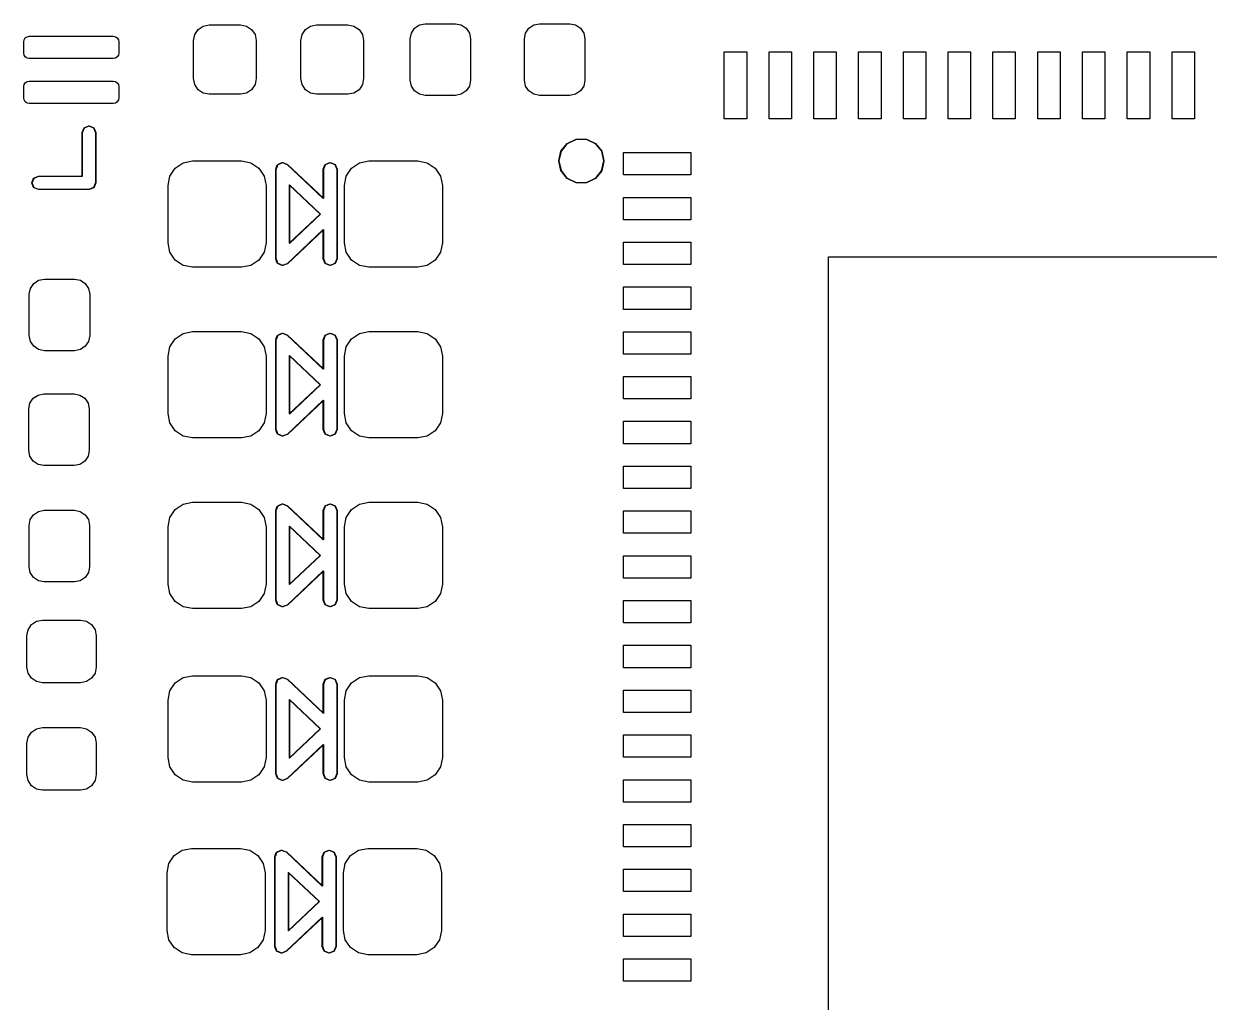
# Model space of a CAD drawing. Extents: x -4.6 to 74, y -9.9 to 22.
# Drawn here: x 17.77 to 28.34, y 5.3 to 14.03 of the extents above; entities that cross this region are included whole.
import ezdxf

# ---------------------------------------------------------------- set-up
doc = ezdxf.new("R2010")
doc.units = 0
doc.header["$MEASUREMENT"] = 0
doc.layers.get('0').update_dxf_attribs({"color": 252, "linetype": 'CONTINUOUS'})
doc.layers.add('BLACK', color=140, linetype='CONTINUOUS')
doc.layers.get('0').off()

# ---------------------------------------------------------------- blocks, each defined once
blk = doc.blocks.new('Tang_Nano_9K_3672-F_Mask')
at = {"layer": 'BLACK', "linetype": 'Continuous'}
for p, q in [((4.6208, -3.30297), (4.62291, -3.30255)), ((4.62291, -3.30255), (4.63394, -3.30255)), ((4.63394, -3.30255), (4.63605, -3.30297)), ((4.6586, -3.30297), (4.66071, -3.30255)), ((4.66071, -3.30255), (4.67173, -3.30255)), ((4.67173, -3.30255), (4.67384, -3.30297)), ((4.69517, -3.30371), (4.6969, -3.30256)), ((4.6969, -3.30256), (4.69893, -3.30216)), ((4.69893, -3.30216), (4.70956, -3.30216)), ((4.70956, -3.30216), (4.71159, -3.30256)), ((4.71159, -3.30256), (4.71332, -3.30371)), ((4.73533, -3.30371), (4.73705, -3.30256)), ((4.73705, -3.30256), (4.73909, -3.30216)), ((4.73909, -3.30216), (4.74972, -3.30216)), ((4.74972, -3.30216), (4.75175, -3.30256)), ((4.75175, -3.30256), (4.75347, -3.30371)), ((4.55825, -3.30714), (4.55889, -3.30672)), ((4.55889, -3.30672), (4.55965, -3.30657)), ((4.55965, -3.30657), (4.58917, -3.30657)), ((4.58917, -3.30657), (4.58993, -3.30672)), ((4.58993, -3.30672), (4.59057, -3.30714)), ((4.6174, -3.30806), (4.61782, -3.30595)), ((4.61782, -3.30595), (4.61902, -3.30417)), ((4.61902, -3.30417), (4.6208, -3.30297)), ((4.63605, -3.30297), (4.63783, -3.30417)), ((4.63783, -3.30417), (4.63903, -3.30595)), ((4.63903, -3.30595), (4.63945, -3.30806)), ((4.6552, -3.30806), (4.65562, -3.30595)), ((4.65562, -3.30595), (4.65681, -3.30417)), ((4.65681, -3.30417), (4.6586, -3.30297)), ((4.67384, -3.30297), (4.67563, -3.30417)), ((4.67563, -3.30417), (4.67682, -3.30595)), ((4.67682, -3.30595), (4.67724, -3.30806)), ((4.69361, -3.30747), (4.69402, -3.30544)), ((4.69402, -3.30544), (4.69517, -3.30371)), ((4.71332, -3.30371), (4.71447, -3.30544)), ((4.71447, -3.30544), (4.71487, -3.30747)), ((4.73377, -3.30747), (4.73418, -3.30544)), ((4.73418, -3.30544), (4.73533, -3.30371)), ((4.75347, -3.30371), (4.75463, -3.30544)), ((4.75463, -3.30544), (4.75503, -3.30747)), ((4.55768, -3.30854), (4.55783, -3.30778)), ((4.55768, -3.31247), (4.55768, -3.30854)), ((4.55783, -3.30778), (4.55825, -3.30714)), ((4.59057, -3.30714), (4.59099, -3.30778)), ((4.59099, -3.30778), (4.59114, -3.30854)), ((4.59114, -3.30854), (4.59114, -3.31247)), ((4.6174, -3.32145), (4.6174, -3.30806)), ((4.63945, -3.30806), (4.63945, -3.32145)), ((4.6552, -3.32145), (4.6552, -3.30806)), ((4.67724, -3.30806), (4.67724, -3.32145)), ((4.69361, -3.32204), (4.69361, -3.30747)), ((4.71487, -3.30747), (4.71487, -3.32204)), ((4.73377, -3.32204), (4.73377, -3.30747)), ((4.75503, -3.30747), (4.75503, -3.32204)), ((4.55783, -3.31323), (4.55768, -3.31247)), ((4.55825, -3.31386), (4.55783, -3.31323)), ((4.55889, -3.31429), (4.55825, -3.31386)), ((4.55965, -3.31444), (4.55889, -3.31429)), ((4.58917, -3.31444), (4.55965, -3.31444)), ((4.58993, -3.31429), (4.58917, -3.31444)), ((4.59057, -3.31386), (4.58993, -3.31429)), ((4.59099, -3.31323), (4.59057, -3.31386)), ((4.59114, -3.31247), (4.59099, -3.31323)), ((4.80409, -3.33565), (4.80409, -3.31203)), ((4.80409, -3.31203), (4.81196, -3.31203)), ((4.81196, -3.31203), (4.81196, -3.33565)), ((4.81984, -3.33565), (4.81984, -3.31203)), ((4.81984, -3.31203), (4.82771, -3.31203)), ((4.82771, -3.31203), (4.82771, -3.33565)), ((4.83559, -3.33565), (4.83559, -3.31203)), ((4.83559, -3.31203), (4.84346, -3.31203)), ((4.84346, -3.31203), (4.84346, -3.33565)), ((4.85133, -3.33565), (4.85133, -3.31203)), ((4.85133, -3.31203), (4.85921, -3.31203)), ((4.85921, -3.31203), (4.85921, -3.33565)), ((4.86708, -3.33565), (4.86708, -3.31203)), ((4.86708, -3.31203), (4.87496, -3.31203)), ((4.87496, -3.31203), (4.87496, -3.33565)), ((4.88283, -3.33565), (4.88283, -3.31203)), ((4.88283, -3.31203), (4.8907, -3.31203)), ((4.8907, -3.31203), (4.8907, -3.33565)), ((4.89858, -3.33565), (4.89858, -3.31203)), ((4.89858, -3.31203), (4.90645, -3.31203)), ((4.90645, -3.31203), (4.90645, -3.33565)), ((4.91433, -3.33565), (4.91433, -3.31203)), ((4.91433, -3.31203), (4.9222, -3.31203)), ((4.9222, -3.31203), (4.9222, -3.33565)), ((4.93007, -3.33565), (4.93007, -3.31203)), ((4.93007, -3.31203), (4.93795, -3.31203)), ((4.93795, -3.31203), (4.93795, -3.33565)), ((4.94582, -3.33565), (4.94582, -3.31203)), ((4.94582, -3.31203), (4.9537, -3.31203)), ((4.9537, -3.31203), (4.9537, -3.33565)), ((4.96157, -3.33565), (4.96157, -3.31203)), ((4.96157, -3.31203), (4.96944, -3.31203)), ((4.96944, -3.31203), (4.96944, -3.33565)), ((4.55783, -3.32353), (4.55825, -3.32289)), ((4.55825, -3.32289), (4.55889, -3.32246)), ((4.55889, -3.32246), (4.55965, -3.32231)), ((4.55965, -3.32231), (4.58917, -3.32231)), ((4.58917, -3.32231), (4.58993, -3.32246)), ((4.58993, -3.32246), (4.59057, -3.32289)), ((4.59057, -3.32289), (4.59099, -3.32353)), ((4.61782, -3.32356), (4.6174, -3.32145)), ((4.63945, -3.32145), (4.63903, -3.32356)), ((4.65562, -3.32356), (4.6552, -3.32145)), ((4.67724, -3.32145), (4.67682, -3.32356)), ((4.69402, -3.32407), (4.69361, -3.32204)), ((4.71487, -3.32204), (4.71447, -3.32407)), ((4.73418, -3.32407), (4.73377, -3.32204)), ((4.75503, -3.32204), (4.75463, -3.32407)), ((4.55768, -3.32428), (4.55783, -3.32353)), ((4.55768, -3.32822), (4.55768, -3.32428)), ((4.59099, -3.32353), (4.59114, -3.32428)), ((4.59114, -3.32428), (4.59114, -3.32822)), ((4.61902, -3.32535), (4.61782, -3.32356)), ((4.6208, -3.32654), (4.61902, -3.32535)), ((4.62291, -3.32696), (4.6208, -3.32654)), ((4.63394, -3.32696), (4.62291, -3.32696)), ((4.63605, -3.32654), (4.63394, -3.32696)), ((4.63783, -3.32535), (4.63605, -3.32654)), ((4.63903, -3.32356), (4.63783, -3.32535)), ((4.65681, -3.32535), (4.65562, -3.32356)), ((4.6586, -3.32654), (4.65681, -3.32535)), ((4.66071, -3.32696), (4.6586, -3.32654)), ((4.67173, -3.32696), (4.66071, -3.32696)), ((4.67384, -3.32654), (4.67173, -3.32696)), ((4.67563, -3.32535), (4.67384, -3.32654)), ((4.67682, -3.32356), (4.67563, -3.32535)), ((4.69517, -3.3258), (4.69402, -3.32407)), ((4.6969, -3.32695), (4.69517, -3.3258)), ((4.69893, -3.32735), (4.6969, -3.32695)), ((4.70956, -3.32735), (4.69893, -3.32735)), ((4.71159, -3.32695), (4.70956, -3.32735)), ((4.71332, -3.3258), (4.71159, -3.32695)), ((4.71447, -3.32407), (4.71332, -3.3258)), ((4.73533, -3.3258), (4.73418, -3.32407)), ((4.73705, -3.32695), (4.73533, -3.3258)), ((4.73909, -3.32735), (4.73705, -3.32695)), ((4.74972, -3.32735), (4.73909, -3.32735)), ((4.75175, -3.32695), (4.74972, -3.32735)), ((4.75347, -3.3258), (4.75175, -3.32695)), ((4.75463, -3.32407), (4.75347, -3.3258)), ((4.55783, -3.32897), (4.55768, -3.32822)), ((4.55825, -3.32961), (4.55783, -3.32897)), ((4.55889, -3.33004), (4.55825, -3.32961)), ((4.55965, -3.33019), (4.55889, -3.33004)), ((4.58917, -3.33019), (4.55965, -3.33019)), ((4.58993, -3.33004), (4.58917, -3.33019)), ((4.59057, -3.32961), (4.58993, -3.33004)), ((4.59099, -3.32897), (4.59057, -3.32961)), ((4.59114, -3.32822), (4.59099, -3.32897)), ((4.81196, -3.33565), (4.80409, -3.33565)), ((4.82771, -3.33565), (4.81984, -3.33565)), ((4.84346, -3.33565), (4.83559, -3.33565)), ((4.85921, -3.33565), (4.85133, -3.33565)), ((4.87496, -3.33565), (4.86708, -3.33565)), ((4.8907, -3.33565), (4.88283, -3.33565)), ((4.90645, -3.33565), (4.89858, -3.33565)), ((4.9222, -3.33565), (4.91433, -3.33565)), ((4.93795, -3.33565), (4.93007, -3.33565)), ((4.9537, -3.33565), (4.94582, -3.33565)), ((4.96944, -3.33565), (4.96157, -3.33565)), ((4.76866, -3.35534), (4.76866, -3.34746)), ((4.76866, -3.34746), (4.79228, -3.34746)), ((4.79228, -3.34746), (4.79228, -3.35534)), ((4.61099, -3.35292), (4.61378, -3.35105)), ((4.61378, -3.35105), (4.61708, -3.35039)), ((4.61708, -3.35039), (4.6343, -3.35039)), ((4.6343, -3.35039), (4.6376, -3.35105)), ((4.6376, -3.35105), (4.64039, -3.35292)), ((4.67299, -3.35292), (4.67579, -3.35105)), ((4.67579, -3.35105), (4.67908, -3.35039)), ((4.67908, -3.35039), (4.69631, -3.35039)), ((4.69631, -3.35039), (4.6996, -3.35105)), ((4.6996, -3.35105), (4.7024, -3.35292)), ((4.60846, -3.35901), (4.60912, -3.35571)), ((4.60912, -3.35571), (4.61099, -3.35292)), ((4.64039, -3.35292), (4.64226, -3.35571)), ((4.64226, -3.35571), (4.64291, -3.35901)), ((4.67047, -3.35901), (4.67113, -3.35571)), ((4.67113, -3.35571), (4.67299, -3.35292)), ((4.7024, -3.35292), (4.70427, -3.35571)), ((4.70427, -3.35571), (4.70492, -3.35901)), ((4.79228, -3.35534), (4.76866, -3.35534)), ((4.60846, -3.37918), (4.60846, -3.35901)), ((4.64291, -3.35901), (4.64291, -3.37918)), ((4.67047, -3.37918), (4.67047, -3.35901)), ((4.70492, -3.35901), (4.70492, -3.37918)), ((4.76866, -3.37109), (4.76866, -3.36321)), ((4.76866, -3.36321), (4.79228, -3.36321)), ((4.79228, -3.36321), (4.79228, -3.37109)), ((4.79228, -3.37109), (4.76866, -3.37109)), ((4.60912, -3.38248), (4.60846, -3.37918)), ((4.64291, -3.37918), (4.64226, -3.38248)), ((4.67113, -3.38248), (4.67047, -3.37918)), ((4.70492, -3.37918), (4.70427, -3.38248)), ((4.76866, -3.38683), (4.76866, -3.37896)), ((4.76866, -3.37896), (4.79228, -3.37896)), ((4.79228, -3.37896), (4.79228, -3.38683)), ((4.61099, -3.38527), (4.60912, -3.38248)), ((4.61378, -3.38714), (4.61099, -3.38527)), ((4.64039, -3.38527), (4.6376, -3.38714)), ((4.64226, -3.38248), (4.64039, -3.38527)), ((4.67299, -3.38527), (4.67113, -3.38248)), ((4.67579, -3.38714), (4.67299, -3.38527)), ((4.7024, -3.38527), (4.6996, -3.38714)), ((4.70427, -3.38248), (4.7024, -3.38527)), ((4.8407, -3.64943), (4.8407, -3.38408)), ((4.8407, -3.38408), (5.10606, -3.38408)), ((4.61708, -3.3878), (4.61378, -3.38714)), ((4.6343, -3.3878), (4.61708, -3.3878)), ((4.6376, -3.38714), (4.6343, -3.3878)), ((4.67908, -3.3878), (4.67579, -3.38714)), ((4.69631, -3.3878), (4.67908, -3.3878)), ((4.6996, -3.38714), (4.69631, -3.3878)), ((4.79228, -3.38683), (4.76866, -3.38683)), ((4.56005, -3.39521), (4.5612, -3.39349)), ((4.5612, -3.39349), (4.56293, -3.39233)), ((4.56293, -3.39233), (4.56496, -3.39193)), ((4.56496, -3.39193), (4.57559, -3.39193)), ((4.57559, -3.39193), (4.57762, -3.39233)), ((4.57762, -3.39233), (4.57935, -3.39349)), ((4.57935, -3.39349), (4.5805, -3.39521)), ((4.55965, -3.39724), (4.56005, -3.39521)), ((4.55965, -3.41181), (4.55965, -3.39724)), ((4.5805, -3.39521), (4.58091, -3.39724)), ((4.58091, -3.39724), (4.58091, -3.41181)), ((4.76866, -3.40258), (4.76866, -3.39471)), ((4.76866, -3.39471), (4.79228, -3.39471)), ((4.79228, -3.39471), (4.79228, -3.40258)), ((4.79228, -3.40258), (4.76866, -3.40258)), ((4.61378, -3.41105), (4.61708, -3.41039)), ((4.61708, -3.41039), (4.6343, -3.41039)), ((4.6343, -3.41039), (4.6376, -3.41105)), ((4.67579, -3.41105), (4.67908, -3.41039)), ((4.67908, -3.41039), (4.69631, -3.41039)), ((4.69631, -3.41039), (4.6996, -3.41105)), ((4.76866, -3.41833), (4.76866, -3.41046)), ((4.76866, -3.41046), (4.79228, -3.41046)), ((4.79228, -3.41046), (4.79228, -3.41833)), ((4.56005, -3.41384), (4.55965, -3.41181)), ((4.5612, -3.41557), (4.56005, -3.41384)), ((4.5805, -3.41384), (4.57935, -3.41557)), ((4.58091, -3.41181), (4.5805, -3.41384)), ((4.60912, -3.41571), (4.61099, -3.41292)), ((4.61099, -3.41292), (4.61378, -3.41105)), ((4.6376, -3.41105), (4.64039, -3.41292)), ((4.64039, -3.41292), (4.64226, -3.41571)), ((4.67113, -3.41571), (4.67299, -3.41292)), ((4.67299, -3.41292), (4.67579, -3.41105)), ((4.6996, -3.41105), (4.7024, -3.41292)), ((4.7024, -3.41292), (4.70427, -3.41571)), ((4.56293, -3.41672), (4.5612, -3.41557)), ((4.56496, -3.41713), (4.56293, -3.41672)), ((4.57559, -3.41713), (4.56496, -3.41713)), ((4.57762, -3.41672), (4.57559, -3.41713)), ((4.57935, -3.41557), (4.57762, -3.41672)), ((4.60846, -3.41901), (4.60912, -3.41571)), ((4.60846, -3.43918), (4.60846, -3.41901)), ((4.64226, -3.41571), (4.64291, -3.41901)), ((4.64291, -3.41901), (4.64291, -3.43918)), ((4.67047, -3.41901), (4.67113, -3.41571)), ((4.67047, -3.43918), (4.67047, -3.41901)), ((4.70427, -3.41571), (4.70492, -3.41901)), ((4.70492, -3.41901), (4.70492, -3.43918)), ((4.79228, -3.41833), (4.76866, -3.41833)), ((4.76866, -3.43408), (4.76866, -3.4262)), ((4.76866, -3.4262), (4.79228, -3.4262)), ((4.79228, -3.4262), (4.79228, -3.43408)), ((4.55945, -3.43761), (4.55985, -3.43557)), ((4.55985, -3.43557), (4.56101, -3.43385)), ((4.56101, -3.43385), (4.56273, -3.4327)), ((4.56273, -3.4327), (4.56476, -3.43229)), ((4.56476, -3.43229), (4.57539, -3.43229)), ((4.57539, -3.43229), (4.57743, -3.4327)), ((4.57743, -3.4327), (4.57915, -3.43385)), ((4.57915, -3.43385), (4.5803, -3.43557)), ((4.5803, -3.43557), (4.58071, -3.43761)), ((4.79228, -3.43408), (4.76866, -3.43408)), ((4.55945, -3.45217), (4.55945, -3.43761)), ((4.58071, -3.43761), (4.58071, -3.45217)), ((4.60912, -3.44248), (4.60846, -3.43918)), ((4.64291, -3.43918), (4.64226, -3.44248)), ((4.67113, -3.44248), (4.67047, -3.43918)), ((4.70492, -3.43918), (4.70427, -3.44248)), ((4.61099, -3.44527), (4.60912, -3.44248)), ((4.64226, -3.44248), (4.64039, -3.44527)), ((4.67299, -3.44527), (4.67113, -3.44248)), ((4.70427, -3.44248), (4.7024, -3.44527)), ((4.76866, -3.44983), (4.76866, -3.44195)), ((4.76866, -3.44195), (4.79228, -3.44195)), ((4.79228, -3.44195), (4.79228, -3.44983)), ((4.61378, -3.44714), (4.61099, -3.44527)), ((4.61708, -3.4478), (4.61378, -3.44714)), ((4.6343, -3.4478), (4.61708, -3.4478)), ((4.6376, -3.44714), (4.6343, -3.4478)), ((4.64039, -3.44527), (4.6376, -3.44714)), ((4.67579, -3.44714), (4.67299, -3.44527)), ((4.67908, -3.4478), (4.67579, -3.44714)), ((4.69631, -3.4478), (4.67908, -3.4478)), ((4.6996, -3.44714), (4.69631, -3.4478)), ((4.7024, -3.44527), (4.6996, -3.44714)), ((4.55985, -3.45421), (4.55945, -3.45217)), ((4.58071, -3.45217), (4.5803, -3.45421)), ((4.79228, -3.44983), (4.76866, -3.44983)), ((4.56101, -3.45593), (4.55985, -3.45421)), ((4.56273, -3.45709), (4.56101, -3.45593)), ((4.57915, -3.45593), (4.57743, -3.45709)), ((4.5803, -3.45421), (4.57915, -3.45593)), ((4.56476, -3.45749), (4.56273, -3.45709)), ((4.57539, -3.45749), (4.56476, -3.45749)), ((4.57743, -3.45709), (4.57539, -3.45749)), ((4.76866, -3.46557), (4.76866, -3.4577)), ((4.76866, -3.4577), (4.79228, -3.4577)), ((4.79228, -3.4577), (4.79228, -3.46557)), ((4.79228, -3.46557), (4.76866, -3.46557)), ((4.56285, -3.47364), (4.56488, -3.47324)), ((4.56488, -3.47324), (4.57551, -3.47324)), ((4.57551, -3.47324), (4.57755, -3.47364)), ((4.60912, -3.47571), (4.61099, -3.47292)), ((4.61099, -3.47292), (4.61378, -3.47105)), ((4.61378, -3.47105), (4.61708, -3.47039)), ((4.61708, -3.47039), (4.6343, -3.47039)), ((4.6343, -3.47039), (4.6376, -3.47105)), ((4.6376, -3.47105), (4.64039, -3.47292)), ((4.64039, -3.47292), (4.64226, -3.47571)), ((4.67113, -3.47571), (4.67299, -3.47292)), ((4.67299, -3.47292), (4.67579, -3.47105)), ((4.67579, -3.47105), (4.67908, -3.47039)), ((4.67908, -3.47039), (4.69631, -3.47039)), ((4.69631, -3.47039), (4.6996, -3.47105)), ((4.6996, -3.47105), (4.7024, -3.47292)), ((4.7024, -3.47292), (4.70427, -3.47571)), ((4.76866, -3.48132), (4.76866, -3.47345)), ((4.76866, -3.47345), (4.79228, -3.47345)), ((4.79228, -3.47345), (4.79228, -3.48132)), ((4.55957, -3.47855), (4.55997, -3.47652)), ((4.55997, -3.47652), (4.56112, -3.47479)), ((4.56112, -3.47479), (4.56285, -3.47364)), ((4.57755, -3.47364), (4.57927, -3.47479)), ((4.57927, -3.47479), (4.58042, -3.47652)), ((4.58042, -3.47652), (4.58083, -3.47855)), ((4.60846, -3.47901), (4.60912, -3.47571)), ((4.64226, -3.47571), (4.64291, -3.47901)), ((4.67047, -3.47901), (4.67113, -3.47571)), ((4.70427, -3.47571), (4.70492, -3.47901)), ((4.55957, -3.49312), (4.55957, -3.47855)), ((4.58083, -3.47855), (4.58083, -3.49312)), ((4.60846, -3.49918), (4.60846, -3.47901)), ((4.64291, -3.47901), (4.64291, -3.49918)), ((4.67047, -3.49918), (4.67047, -3.47901)), ((4.70492, -3.47901), (4.70492, -3.49918)), ((4.79228, -3.48132), (4.76866, -3.48132)), ((4.76866, -3.49707), (4.76866, -3.4892)), ((4.76866, -3.4892), (4.79228, -3.4892)), ((4.79228, -3.4892), (4.79228, -3.49707)), ((4.55997, -3.49515), (4.55957, -3.49312)), ((4.58083, -3.49312), (4.58042, -3.49515)), ((4.56112, -3.49688), (4.55997, -3.49515)), ((4.56285, -3.49803), (4.56112, -3.49688)), ((4.56488, -3.49843), (4.56285, -3.49803)), ((4.57551, -3.49843), (4.56488, -3.49843)), ((4.57755, -3.49803), (4.57551, -3.49843)), ((4.57927, -3.49688), (4.57755, -3.49803)), ((4.58042, -3.49515), (4.57927, -3.49688)), ((4.79228, -3.49707), (4.76866, -3.49707)), ((4.60912, -3.50248), (4.60846, -3.49918)), ((4.61099, -3.50527), (4.60912, -3.50248)), ((4.64226, -3.50248), (4.64039, -3.50527)), ((4.64291, -3.49918), (4.64226, -3.50248)), ((4.67113, -3.50248), (4.67047, -3.49918)), ((4.67299, -3.50527), (4.67113, -3.50248)), ((4.70427, -3.50248), (4.7024, -3.50527)), ((4.70492, -3.49918), (4.70427, -3.50248)), ((4.61378, -3.50714), (4.61099, -3.50527)), ((4.64039, -3.50527), (4.6376, -3.50714)), ((4.67579, -3.50714), (4.67299, -3.50527)), ((4.7024, -3.50527), (4.6996, -3.50714)), ((4.76866, -3.51282), (4.76866, -3.50494)), ((4.76866, -3.50494), (4.79228, -3.50494)), ((4.79228, -3.50494), (4.79228, -3.51282)), ((4.61708, -3.50779), (4.61378, -3.50714)), ((4.6343, -3.50779), (4.61708, -3.50779)), ((4.6376, -3.50714), (4.6343, -3.50779)), ((4.67908, -3.50779), (4.67579, -3.50714)), ((4.69631, -3.50779), (4.67908, -3.50779)), ((4.6996, -3.50714), (4.69631, -3.50779)), ((4.55878, -3.51733), (4.5592, -3.51522)), ((4.5592, -3.51522), (4.56039, -3.51343)), ((4.56039, -3.51343), (4.56218, -3.51224)), ((4.56218, -3.51224), (4.56429, -3.51182)), ((4.56429, -3.51182), (4.57768, -3.51182)), ((4.57768, -3.51182), (4.57979, -3.51224)), ((4.57979, -3.51224), (4.58157, -3.51343)), ((4.58157, -3.51343), (4.58277, -3.51522)), ((4.58277, -3.51522), (4.58319, -3.51733)), ((4.79228, -3.51282), (4.76866, -3.51282)), ((4.55878, -3.52836), (4.55878, -3.51733)), ((4.58319, -3.51733), (4.58319, -3.52836)), ((4.76866, -3.52857), (4.76866, -3.52069)), ((4.76866, -3.52069), (4.79228, -3.52069)), ((4.79228, -3.52069), (4.79228, -3.52857)), ((4.5592, -3.53047), (4.55878, -3.52836)), ((4.56039, -3.53225), (4.5592, -3.53047)), ((4.58277, -3.53047), (4.58157, -3.53225)), ((4.58319, -3.52836), (4.58277, -3.53047)), ((4.61378, -3.53205), (4.61708, -3.53139)), ((4.61708, -3.53139), (4.6343, -3.53139)), ((4.6343, -3.53139), (4.6376, -3.53205)), ((4.67579, -3.53205), (4.67908, -3.53139)), ((4.67908, -3.53139), (4.69631, -3.53139)), ((4.69631, -3.53139), (4.6996, -3.53205)), ((4.79228, -3.52857), (4.76866, -3.52857)), ((4.56218, -3.53345), (4.56039, -3.53225)), ((4.56429, -3.53387), (4.56218, -3.53345)), ((4.57768, -3.53387), (4.56429, -3.53387)), ((4.57979, -3.53345), (4.57768, -3.53387)), ((4.58157, -3.53225), (4.57979, -3.53345)), ((4.60912, -3.53671), (4.61099, -3.53392)), ((4.61099, -3.53392), (4.61378, -3.53205)), ((4.6376, -3.53205), (4.64039, -3.53392)), ((4.64039, -3.53392), (4.64226, -3.53671)), ((4.67113, -3.53671), (4.67299, -3.53392)), ((4.67299, -3.53392), (4.67579, -3.53205)), ((4.6996, -3.53205), (4.7024, -3.53392)), ((4.7024, -3.53392), (4.70427, -3.53671)), ((4.60846, -3.54001), (4.60912, -3.53671)), ((4.60846, -3.56018), (4.60846, -3.54001)), ((4.64226, -3.53671), (4.64291, -3.54001)), ((4.64291, -3.54001), (4.64291, -3.56018)), ((4.67047, -3.54001), (4.67113, -3.53671)), ((4.67047, -3.56018), (4.67047, -3.54001)), ((4.70427, -3.53671), (4.70492, -3.54001)), ((4.70492, -3.54001), (4.70492, -3.56018)), ((4.76866, -3.54431), (4.76866, -3.53644)), ((4.76866, -3.53644), (4.79228, -3.53644)), ((4.79228, -3.53644), (4.79228, -3.54431)), ((4.79228, -3.54431), (4.76866, -3.54431)), ((4.5592, -3.55302), (4.56039, -3.55123)), ((4.56039, -3.55123), (4.56218, -3.55004)), ((4.56218, -3.55004), (4.56429, -3.54962)), ((4.56429, -3.54962), (4.57768, -3.54962)), ((4.57768, -3.54962), (4.57979, -3.55004)), ((4.57979, -3.55004), (4.58157, -3.55123)), ((4.58157, -3.55123), (4.58277, -3.55302)), ((4.76866, -3.56006), (4.76866, -3.55219)), ((4.76866, -3.55219), (4.79228, -3.55219)), ((4.79228, -3.55219), (4.79228, -3.56006)), ((4.55878, -3.55513), (4.5592, -3.55302)), ((4.55878, -3.56615), (4.55878, -3.55513)), ((4.58277, -3.55302), (4.58319, -3.55513)), ((4.58319, -3.55513), (4.58319, -3.56615)), ((4.60912, -3.56348), (4.60846, -3.56018)), ((4.64291, -3.56018), (4.64226, -3.56348)), ((4.67113, -3.56348), (4.67047, -3.56018)), ((4.70492, -3.56018), (4.70427, -3.56348)), ((4.79228, -3.56006), (4.76866, -3.56006)), ((4.61099, -3.56627), (4.60912, -3.56348)), ((4.64226, -3.56348), (4.64039, -3.56627)), ((4.67299, -3.56627), (4.67113, -3.56348)), ((4.70427, -3.56348), (4.7024, -3.56627)), ((4.5592, -3.56826), (4.55878, -3.56615)), ((4.56039, -3.57005), (4.5592, -3.56826)), ((4.58277, -3.56826), (4.58157, -3.57005)), ((4.58319, -3.56615), (4.58277, -3.56826)), ((4.61378, -3.56814), (4.61099, -3.56627)), ((4.61708, -3.5688), (4.61378, -3.56814)), ((4.6343, -3.5688), (4.61708, -3.5688)), ((4.6376, -3.56814), (4.6343, -3.5688)), ((4.64039, -3.56627), (4.6376, -3.56814)), ((4.67579, -3.56814), (4.67299, -3.56627)), ((4.67908, -3.5688), (4.67579, -3.56814)), ((4.69631, -3.5688), (4.67908, -3.5688)), ((4.6996, -3.56814), (4.69631, -3.5688)), ((4.7024, -3.56627), (4.6996, -3.56814)), ((4.76866, -3.57581), (4.76866, -3.56794)), ((4.76866, -3.56794), (4.79228, -3.56794)), ((4.79228, -3.56794), (4.79228, -3.57581)), ((4.56218, -3.57124), (4.56039, -3.57005)), ((4.56429, -3.57166), (4.56218, -3.57124)), ((4.57768, -3.57166), (4.56429, -3.57166)), ((4.57979, -3.57124), (4.57768, -3.57166)), ((4.58157, -3.57005), (4.57979, -3.57124)), ((4.79228, -3.57581), (4.76866, -3.57581)), ((4.76866, -3.59156), (4.76866, -3.58369)), ((4.76866, -3.58369), (4.79228, -3.58369)), ((4.79228, -3.58369), (4.79228, -3.59156)), ((4.61063, -3.59464), (4.61343, -3.59277)), ((4.61343, -3.59277), (4.61672, -3.59212)), ((4.61672, -3.59212), (4.63395, -3.59212)), ((4.63395, -3.59212), (4.63724, -3.59277)), ((4.63724, -3.59277), (4.64004, -3.59464)), ((4.67264, -3.59464), (4.67543, -3.59277)), ((4.67543, -3.59277), (4.67873, -3.59212)), ((4.67873, -3.59212), (4.69595, -3.59212)), ((4.69595, -3.59212), (4.69925, -3.59277)), ((4.69925, -3.59277), (4.70204, -3.59464)), ((4.79228, -3.59156), (4.76866, -3.59156)), ((4.60811, -3.60073), (4.60877, -3.59743)), ((4.60877, -3.59743), (4.61063, -3.59464)), ((4.64004, -3.59464), (4.6419, -3.59743)), ((4.6419, -3.59743), (4.64256, -3.60073)), ((4.67012, -3.60073), (4.67077, -3.59743)), ((4.67077, -3.59743), (4.67264, -3.59464)), ((4.70204, -3.59464), (4.70391, -3.59743)), ((4.70391, -3.59743), (4.70457, -3.60073)), ((4.60811, -3.62091), (4.60811, -3.60073)), ((4.64256, -3.60073), (4.64256, -3.62091)), ((4.67012, -3.62091), (4.67012, -3.60073)), ((4.70457, -3.60073), (4.70457, -3.62091)), ((4.76866, -3.60731), (4.76866, -3.59943)), ((4.76866, -3.59943), (4.79228, -3.59943)), ((4.79228, -3.59943), (4.79228, -3.60731)), ((4.79228, -3.60731), (4.76866, -3.60731)), ((4.76866, -3.62306), (4.76866, -3.61518)), ((4.76866, -3.61518), (4.79228, -3.61518)), ((4.79228, -3.61518), (4.79228, -3.62306)), ((4.60877, -3.6242), (4.60811, -3.62091)), ((4.64256, -3.62091), (4.6419, -3.6242)), ((4.67077, -3.6242), (4.67012, -3.62091)), ((4.70457, -3.62091), (4.70391, -3.6242)), ((4.79228, -3.62306), (4.76866, -3.62306)), ((4.61063, -3.627), (4.60877, -3.6242)), ((4.61343, -3.62886), (4.61063, -3.627)), ((4.64004, -3.627), (4.63724, -3.62886)), ((4.6419, -3.6242), (4.64004, -3.627)), ((4.67264, -3.627), (4.67077, -3.6242)), ((4.67543, -3.62886), (4.67264, -3.627)), ((4.70204, -3.627), (4.69925, -3.62886)), ((4.70391, -3.6242), (4.70204, -3.627)), ((4.61672, -3.62952), (4.61343, -3.62886)), ((4.63395, -3.62952), (4.61672, -3.62952)), ((4.63724, -3.62886), (4.63395, -3.62952)), ((4.67873, -3.62952), (4.67543, -3.62886)), ((4.69595, -3.62952), (4.67873, -3.62952)), ((4.69925, -3.62886), (4.69595, -3.62952)), ((4.76866, -3.6388), (4.76866, -3.63093)), ((4.76866, -3.63093), (4.79228, -3.63093)), ((4.79228, -3.63093), (4.79228, -3.6388)), ((4.79228, -3.6388), (4.76866, -3.6388))]:
    blk.add_line(p, q, dxfattribs=at)
blk = doc.blocks.new('Tang_Nano_9K_3672-F_Silkscreen')
at = {"layer": 'BLACK', "linetype": 'Continuous'}
for p, q in [((4.57835, -3.34043), (4.57904, -3.33875)), ((4.57904, -3.33875), (4.58071, -3.33806)), ((4.58071, -3.33806), (4.58238, -3.33875)), ((4.58238, -3.33875), (4.58307, -3.34043)), ((4.57835, -3.35578), (4.57835, -3.34043)), ((4.58307, -3.34043), (4.58307, -3.35814)), ((4.74899, -3.34426), (4.75215, -3.34274)), ((4.75215, -3.34274), (4.75565, -3.34274)), ((4.75565, -3.34274), (4.75881, -3.34426)), ((4.74602, -3.3504), (4.7468, -3.34699)), ((4.7468, -3.34699), (4.74899, -3.34426)), ((4.75881, -3.34426), (4.76099, -3.347)), ((4.76099, -3.347), (4.76177, -3.35042)), ((4.64646, -3.35335), (4.64679, -3.35254)), ((4.64679, -3.35254), (4.6471, -3.35173)), ((4.6471, -3.35173), (4.64713, -3.35171)), ((4.64713, -3.35171), (4.64715, -3.35168)), ((4.64715, -3.35168), (4.64795, -3.35134)), ((4.64795, -3.35134), (4.64875, -3.35099)), ((4.64875, -3.35099), (4.64878, -3.351)), ((4.64878, -3.351), (4.64882, -3.35098)), ((4.64882, -3.35098), (4.64962, -3.35132)), ((4.64962, -3.35132), (4.65044, -3.35163)), ((4.65044, -3.35163), (4.66319, -3.36363)), ((4.66319, -3.35335), (4.66388, -3.35168)), ((4.66388, -3.35168), (4.66555, -3.35098)), ((4.66555, -3.35098), (4.66722, -3.35168)), ((4.66722, -3.35168), (4.66791, -3.35335)), ((4.74679, -3.35382), (4.74602, -3.3504)), ((4.76177, -3.35044), (4.76098, -3.35386)), ((4.76177, -3.35042), (4.76177, -3.35044)), ((4.56063, -3.35814), (4.56132, -3.35647)), ((4.56132, -3.35647), (4.56299, -3.35578)), ((4.56299, -3.35578), (4.57835, -3.35578)), ((4.64646, -3.38484), (4.64646, -3.35335)), ((4.66319, -3.36363), (4.66319, -3.35335)), ((4.66791, -3.35335), (4.66791, -3.38484)), ((4.74897, -3.35656), (4.74679, -3.35382)), ((4.75212, -3.35809), (4.74897, -3.35656)), ((4.75878, -3.35659), (4.75562, -3.3581)), ((4.76098, -3.35386), (4.75878, -3.35659)), ((4.56132, -3.35981), (4.56063, -3.35814)), ((4.56299, -3.3605), (4.56132, -3.35981)), ((4.58071, -3.3605), (4.56299, -3.3605)), ((4.58238, -3.35981), (4.58071, -3.3605)), ((4.58307, -3.35814), (4.58238, -3.35981)), ((4.6621, -3.36909), (4.65118, -3.35881)), ((4.65118, -3.35881), (4.65118, -3.37938)), ((4.75562, -3.3581), (4.75212, -3.35809)), ((4.65118, -3.37938), (4.6621, -3.36909)), ((4.66319, -3.37456), (4.65044, -3.38656)), ((4.66319, -3.38484), (4.66319, -3.37456)), ((4.64679, -3.38565), (4.64646, -3.38484)), ((4.6471, -3.38646), (4.64679, -3.38565)), ((4.66388, -3.38651), (4.66319, -3.38484)), ((4.66791, -3.38484), (4.66722, -3.38651)), ((4.64713, -3.38648), (4.6471, -3.38646)), ((4.64715, -3.38651), (4.64713, -3.38648)), ((4.64795, -3.38685), (4.64715, -3.38651)), ((4.64875, -3.3872), (4.64795, -3.38685)), ((4.64878, -3.38719), (4.64875, -3.3872)), ((4.64882, -3.3872), (4.64878, -3.38719)), ((4.64962, -3.38687), (4.64882, -3.3872)), ((4.65044, -3.38656), (4.64962, -3.38687)), ((4.66555, -3.3872), (4.66388, -3.38651)), ((4.66722, -3.38651), (4.66555, -3.3872)), ((4.64646, -3.41335), (4.64679, -3.41254)), ((4.64646, -3.44484), (4.64646, -3.41335)), ((4.64679, -3.41254), (4.6471, -3.41173)), ((4.6471, -3.41173), (4.64713, -3.41171)), ((4.64713, -3.41171), (4.64715, -3.41168)), ((4.64715, -3.41168), (4.64795, -3.41134)), ((4.64795, -3.41134), (4.64875, -3.41099)), ((4.64875, -3.41099), (4.64878, -3.411)), ((4.64878, -3.411), (4.64882, -3.41098)), ((4.64882, -3.41098), (4.64962, -3.41132)), ((4.64962, -3.41132), (4.65044, -3.41163)), ((4.65044, -3.41163), (4.66319, -3.42363)), ((4.66319, -3.41335), (4.66388, -3.41168)), ((4.66319, -3.42363), (4.66319, -3.41335)), ((4.66388, -3.41168), (4.66555, -3.41098)), ((4.66555, -3.41098), (4.66722, -3.41168)), ((4.66722, -3.41168), (4.66791, -3.41335)), ((4.66791, -3.41335), (4.66791, -3.44484)), ((4.6621, -3.42909), (4.65118, -3.41881)), ((4.65118, -3.41881), (4.65118, -3.43938)), ((4.65118, -3.43938), (4.6621, -3.42909)), ((4.66319, -3.43456), (4.65044, -3.44656)), ((4.66319, -3.44484), (4.66319, -3.43456)), ((4.64679, -3.44565), (4.64646, -3.44484)), ((4.6471, -3.44646), (4.64679, -3.44565)), ((4.64713, -3.44648), (4.6471, -3.44646)), ((4.64715, -3.44651), (4.64713, -3.44648)), ((4.64795, -3.44685), (4.64715, -3.44651)), ((4.64875, -3.4472), (4.64795, -3.44685)), ((4.64878, -3.44719), (4.64875, -3.4472)), ((4.64882, -3.4472), (4.64878, -3.44719)), ((4.64962, -3.44687), (4.64882, -3.4472)), ((4.65044, -3.44656), (4.64962, -3.44687)), ((4.66388, -3.44651), (4.66319, -3.44484)), ((4.66555, -3.4472), (4.66388, -3.44651)), ((4.66722, -3.44651), (4.66555, -3.4472)), ((4.66791, -3.44484), (4.66722, -3.44651)), ((4.64646, -3.47335), (4.64679, -3.47254)), ((4.64646, -3.50484), (4.64646, -3.47335)), ((4.64679, -3.47254), (4.6471, -3.47173)), ((4.6471, -3.47173), (4.64713, -3.47171)), ((4.64713, -3.47171), (4.64715, -3.47168)), ((4.64715, -3.47168), (4.64795, -3.47134)), ((4.64795, -3.47134), (4.64875, -3.47098)), ((4.64875, -3.47098), (4.64878, -3.471)), ((4.64878, -3.471), (4.64882, -3.47098)), ((4.64882, -3.47098), (4.64962, -3.47132)), ((4.64962, -3.47132), (4.65044, -3.47163)), ((4.65044, -3.47163), (4.66319, -3.48363)), ((4.66319, -3.47335), (4.66388, -3.47168)), ((4.66319, -3.48363), (4.66319, -3.47335)), ((4.66388, -3.47168), (4.66555, -3.47098)), ((4.66555, -3.47098), (4.66722, -3.47168)), ((4.66722, -3.47168), (4.66791, -3.47335)), ((4.66791, -3.47335), (4.66791, -3.50484)), ((4.6621, -3.48909), (4.65118, -3.47881)), ((4.65118, -3.47881), (4.65118, -3.49937)), ((4.65118, -3.49937), (4.6621, -3.48909)), ((4.66319, -3.49456), (4.65044, -3.50656)), ((4.66319, -3.50484), (4.66319, -3.49456)), ((4.64679, -3.50565), (4.64646, -3.50484)), ((4.6471, -3.50646), (4.64679, -3.50565)), ((4.64713, -3.50648), (4.6471, -3.50646)), ((4.64715, -3.50651), (4.64713, -3.50648)), ((4.64795, -3.50685), (4.64715, -3.50651)), ((4.64875, -3.5072), (4.64795, -3.50685)), ((4.64962, -3.50687), (4.64882, -3.5072)), ((4.65044, -3.50656), (4.64962, -3.50687)), ((4.66388, -3.50651), (4.66319, -3.50484)), ((4.66555, -3.5072), (4.66388, -3.50651)), ((4.66722, -3.50651), (4.66555, -3.5072)), ((4.66791, -3.50484), (4.66722, -3.50651)), ((4.64878, -3.50719), (4.64875, -3.5072)), ((4.64882, -3.5072), (4.64878, -3.50719)), ((4.64646, -3.53435), (4.64679, -3.53354)), ((4.64646, -3.56584), (4.64646, -3.53435)), ((4.64679, -3.53354), (4.6471, -3.53273)), ((4.6471, -3.53273), (4.64713, -3.53271)), ((4.64713, -3.53271), (4.64715, -3.53268)), ((4.64715, -3.53268), (4.64795, -3.53234)), ((4.64795, -3.53234), (4.64875, -3.53199)), ((4.64875, -3.53199), (4.64878, -3.532)), ((4.64878, -3.532), (4.64882, -3.53198)), ((4.64882, -3.53198), (4.64962, -3.53232)), ((4.64962, -3.53232), (4.65044, -3.53263)), ((4.65044, -3.53263), (4.66319, -3.54463)), ((4.66319, -3.53435), (4.66388, -3.53268)), ((4.66319, -3.54463), (4.66319, -3.53435)), ((4.66388, -3.53268), (4.66555, -3.53198)), ((4.66555, -3.53198), (4.66722, -3.53268)), ((4.66722, -3.53268), (4.66791, -3.53435)), ((4.66791, -3.53435), (4.66791, -3.56584)), ((4.6621, -3.55009), (4.65118, -3.53981)), ((4.65118, -3.53981), (4.65118, -3.56038)), ((4.65118, -3.56038), (4.6621, -3.55009)), ((4.66319, -3.55556), (4.65044, -3.56756)), ((4.66319, -3.56584), (4.66319, -3.55556)), ((4.64679, -3.56665), (4.64646, -3.56584)), ((4.6471, -3.56746), (4.64679, -3.56665)), ((4.64713, -3.56748), (4.6471, -3.56746)), ((4.64715, -3.56751), (4.64713, -3.56748)), ((4.64795, -3.56785), (4.64715, -3.56751)), ((4.64875, -3.5682), (4.64795, -3.56785)), ((4.64878, -3.56819), (4.64875, -3.5682)), ((4.64882, -3.5682), (4.64878, -3.56819)), ((4.64962, -3.56787), (4.64882, -3.5682)), ((4.65044, -3.56756), (4.64962, -3.56787)), ((4.66388, -3.56751), (4.66319, -3.56584)), ((4.66555, -3.5682), (4.66388, -3.56751)), ((4.66722, -3.56751), (4.66555, -3.5682)), ((4.66791, -3.56584), (4.66722, -3.56751)), ((4.6461, -3.59507), (4.64644, -3.59427)), ((4.64644, -3.59427), (4.64674, -3.59345)), ((4.64674, -3.59345), (4.64678, -3.59344)), ((4.64678, -3.59344), (4.64679, -3.5934)), ((4.64679, -3.5934), (4.6476, -3.59307)), ((4.6476, -3.59307), (4.64839, -3.59271)), ((4.64839, -3.59271), (4.64843, -3.59272)), ((4.64843, -3.59272), (4.64846, -3.59271)), ((4.64846, -3.59271), (4.64927, -3.59304)), ((4.64927, -3.59304), (4.65008, -3.59335)), ((4.65008, -3.59335), (4.66283, -3.60535)), ((4.66283, -3.59507), (4.66353, -3.5934)), ((4.66353, -3.5934), (4.6652, -3.59271)), ((4.6652, -3.59271), (4.66687, -3.5934)), ((4.66687, -3.5934), (4.66756, -3.59507)), ((4.6461, -3.62657), (4.6461, -3.59507)), ((4.66283, -3.60535), (4.66283, -3.59507)), ((4.66756, -3.59507), (4.66756, -3.62657)), ((4.66175, -3.61082), (4.65083, -3.60054)), ((4.65083, -3.60054), (4.65083, -3.6211)), ((4.65083, -3.6211), (4.66175, -3.61082)), ((4.66283, -3.61629), (4.65008, -3.62829)), ((4.66283, -3.62657), (4.66283, -3.61629)), ((4.64644, -3.62737), (4.6461, -3.62657)), ((4.64674, -3.62819), (4.64644, -3.62737)), ((4.66353, -3.62824), (4.66283, -3.62657)), ((4.66756, -3.62657), (4.66687, -3.62824)), ((4.64678, -3.6282), (4.64674, -3.62819)), ((4.64679, -3.62824), (4.64678, -3.6282)), ((4.6476, -3.62857), (4.64679, -3.62824)), ((4.64839, -3.62893), (4.6476, -3.62857)), ((4.64843, -3.62891), (4.64839, -3.62893)), ((4.64846, -3.62893), (4.64843, -3.62891)), ((4.64927, -3.6286), (4.64846, -3.62893)), ((4.65008, -3.62829), (4.64927, -3.6286)), ((4.6652, -3.62893), (4.66353, -3.62824)), ((4.66687, -3.62824), (4.6652, -3.62893))]:
    blk.add_line(p, q, dxfattribs=at)

msp = doc.modelspace()

# ---------------------------------------------------------------- linework, layer by layer
at = {"layer": 'BLACK', "linetype": 'Continuous'}
for p, q in [((18.30895, 13.0994), (18.35129, 13.11689)), ((18.35129, 13.11689), (18.39363, 13.0994)), ((18.29146, 13.05681), (18.30895, 13.0994)), ((18.29146, 12.66765), (18.29146, 13.05681)), ((18.39363, 13.0994), (18.41112, 13.05681)), ((18.41112, 13.05681), (18.41112, 12.60782)), ((22.56203, 12.8905), (22.61755, 12.95971)), ((22.61755, 12.95971), (22.69766, 12.99825)), ((22.69766, 12.99825), (22.7864, 12.99825)), ((22.7864, 12.99825), (22.86651, 12.95971)), ((22.86651, 12.95971), (22.92178, 12.89025)), ((22.54225, 12.80405), (22.56203, 12.8905)), ((22.56177, 12.71734), (22.54225, 12.80405)), ((22.94155, 12.80303), (22.92152, 12.71633)), ((22.92178, 12.89025), (22.94155, 12.80354)), ((22.94155, 12.80354), (22.94155, 12.80303)), ((20.01819, 12.72926), (20.02656, 12.74979)), ((20.01819, 11.93092), (20.01819, 12.72926)), ((20.02656, 12.74979), (20.03442, 12.77033)), ((20.03442, 12.77033), (20.03518, 12.77084)), ((20.03518, 12.77084), (20.03569, 12.7716)), ((20.03569, 12.7716), (20.05597, 12.78022)), ((20.05597, 12.78022), (20.07625, 12.78909)), ((20.07625, 12.78909), (20.07701, 12.78884)), ((20.07701, 12.78884), (20.07802, 12.78934)), ((20.07802, 12.78934), (20.09831, 12.78072)), ((20.09831, 12.78072), (20.11909, 12.77286)), ((20.11909, 12.77286), (20.44233, 12.46864)), ((20.44233, 12.72926), (20.45983, 12.7716)), ((20.44233, 12.46864), (20.44233, 12.72926)), ((20.45983, 12.7716), (20.50217, 12.78934)), ((20.50217, 12.78934), (20.5445, 12.7716)), ((20.5445, 12.7716), (20.562, 12.72926)), ((20.562, 12.72926), (20.562, 11.93092)), ((22.61704, 12.64788), (22.56177, 12.71734)), ((22.92152, 12.71633), (22.86575, 12.64712)), ((17.84222, 12.60782), (17.85971, 12.65016)), ((17.85971, 12.56548), (17.84222, 12.60782)), ((17.85971, 12.65016), (17.90205, 12.66765)), ((17.90205, 12.66765), (18.29146, 12.66765)), ((18.41112, 12.60782), (18.39363, 12.56548)), ((20.4147, 12.33022), (20.13785, 12.59084)), ((20.13785, 12.59084), (20.13785, 12.06934)), ((22.6969, 12.60909), (22.61704, 12.64788)), ((22.78563, 12.60884), (22.6969, 12.60909)), ((22.86575, 12.64712), (22.78563, 12.60884)), ((17.90205, 12.54799), (17.85971, 12.56548)), ((18.35129, 12.54799), (17.90205, 12.54799)), ((18.39363, 12.56548), (18.35129, 12.54799)), ((20.13785, 12.06934), (20.4147, 12.33022)), ((20.44233, 12.19154), (20.11909, 11.88731)), ((20.44233, 11.93092), (20.44233, 12.19154)), ((20.02656, 11.91038), (20.01819, 11.93092)), ((20.03442, 11.88985), (20.02656, 11.91038)), ((20.03518, 11.88934), (20.03442, 11.88985)), ((20.03569, 11.88858), (20.03518, 11.88934)), ((20.05597, 11.87996), (20.03569, 11.88858)), ((20.07625, 11.87109), (20.05597, 11.87996)), ((20.07701, 11.87134), (20.07625, 11.87109)), ((20.07802, 11.87109), (20.07701, 11.87134)), ((20.09831, 11.87945), (20.07802, 11.87109)), ((20.11909, 11.88731), (20.09831, 11.87945)), ((20.45983, 11.88858), (20.44233, 11.93092)), ((20.50217, 11.87109), (20.45983, 11.88858)), ((20.5445, 11.88858), (20.50217, 11.87109)), ((20.562, 11.93092), (20.5445, 11.88858)), ((20.01819, 11.20813), (20.02656, 11.22866)), ((20.01819, 10.40979), (20.01819, 11.20813)), ((20.02656, 11.22866), (20.03442, 11.2492)), ((20.03442, 11.2492), (20.03518, 11.24971)), ((20.03518, 11.24971), (20.03569, 11.25047)), ((20.03569, 11.25047), (20.05597, 11.25909)), ((20.05597, 11.25909), (20.07625, 11.26796)), ((20.07625, 11.26796), (20.07701, 11.26771)), ((20.07701, 11.26771), (20.07802, 11.26821)), ((20.07802, 11.26821), (20.09831, 11.25959)), ((20.09831, 11.25959), (20.11909, 11.25174)), ((20.11909, 11.25174), (20.44233, 10.94751)), ((20.44233, 11.20813), (20.45983, 11.25047)), ((20.44233, 10.94751), (20.44233, 11.20813)), ((20.45983, 11.25047), (20.50217, 11.26821)), ((20.50217, 11.26821), (20.5445, 11.25047)), ((20.5445, 11.25047), (20.562, 11.20813)), ((20.562, 11.20813), (20.562, 10.40979)), ((20.4147, 10.80909), (20.13785, 11.06971)), ((20.13785, 11.06971), (20.13785, 10.54821)), ((20.13785, 10.54821), (20.4147, 10.80909)), ((20.44233, 10.67041), (20.11909, 10.36618)), ((20.44233, 10.40979), (20.44233, 10.67041)), ((20.02656, 10.38925), (20.01819, 10.40979)), ((20.03442, 10.36872), (20.02656, 10.38925)), ((20.03518, 10.36821), (20.03442, 10.36872)), ((20.03569, 10.36745), (20.03518, 10.36821)), ((20.05597, 10.35883), (20.03569, 10.36745)), ((20.11909, 10.36618), (20.09831, 10.35832)), ((20.45983, 10.36745), (20.44233, 10.40979)), ((20.50217, 10.34996), (20.45983, 10.36745)), ((20.5445, 10.36745), (20.50217, 10.34996)), ((20.562, 10.40979), (20.5445, 10.36745)), ((20.07625, 10.34996), (20.05597, 10.35883)), ((20.07701, 10.35021), (20.07625, 10.34996)), ((20.07802, 10.34996), (20.07701, 10.35021)), ((20.09831, 10.35832), (20.07802, 10.34996)), ((20.02656, 9.70753), (20.03442, 9.72807)), ((20.03442, 9.72807), (20.03518, 9.72858)), ((20.03518, 9.72858), (20.03569, 9.72934)), ((20.03569, 9.72934), (20.05597, 9.73796)), ((20.05597, 9.73796), (20.07625, 9.74708)), ((20.07625, 9.74708), (20.07701, 9.74658)), ((20.07701, 9.74658), (20.07802, 9.74708)), ((20.07802, 9.74708), (20.09831, 9.73846)), ((20.09831, 9.73846), (20.11909, 9.73061)), ((20.11909, 9.73061), (20.44233, 9.42638)), ((20.44233, 9.687), (20.45983, 9.72934)), ((20.45983, 9.72934), (20.50217, 9.74708)), ((20.50217, 9.74708), (20.5445, 9.72934)), ((20.5445, 9.72934), (20.562, 9.687)), ((20.01819, 9.687), (20.02656, 9.70753)), ((20.01819, 8.88866), (20.01819, 9.687)), ((20.44233, 9.42638), (20.44233, 9.687)), ((20.562, 9.687), (20.562, 8.88866)), ((20.4147, 9.28796), (20.13785, 9.54858)), ((20.13785, 9.54858), (20.13785, 9.02734)), ((20.13785, 9.02734), (20.4147, 9.28796)), ((20.44233, 9.14928), (20.11909, 8.84505)), ((20.44233, 8.88866), (20.44233, 9.14928)), ((20.02656, 8.86812), (20.01819, 8.88866)), ((20.45983, 8.84632), (20.44233, 8.88866)), ((20.562, 8.88866), (20.5445, 8.84632)), ((20.03442, 8.84759), (20.02656, 8.86812)), ((20.03518, 8.84708), (20.03442, 8.84759)), ((20.03569, 8.84632), (20.03518, 8.84708)), ((20.05597, 8.8377), (20.03569, 8.84632)), ((20.07625, 8.82883), (20.05597, 8.8377)), ((20.07701, 8.82908), (20.07625, 8.82883)), ((20.07802, 8.82883), (20.07701, 8.82908)), ((20.09831, 8.8372), (20.07802, 8.82883)), ((20.11909, 8.84505), (20.09831, 8.8372)), ((20.50217, 8.82883), (20.45983, 8.84632)), ((20.5445, 8.84632), (20.50217, 8.82883)), ((20.01819, 8.14052), (20.02656, 8.16105)), ((20.01819, 7.34218), (20.01819, 8.14052)), ((20.02656, 8.16105), (20.03442, 8.18159)), ((20.03442, 8.18159), (20.03518, 8.1821)), ((20.03518, 8.1821), (20.03569, 8.18286)), ((20.03569, 8.18286), (20.05597, 8.19148)), ((20.05597, 8.19148), (20.07625, 8.20035)), ((20.07625, 8.20035), (20.07701, 8.2001)), ((20.07701, 8.2001), (20.07802, 8.2006)), ((20.07802, 8.2006), (20.09831, 8.19198)), ((20.09831, 8.19198), (20.11909, 8.18412)), ((20.11909, 8.18412), (20.44233, 7.8799)), ((20.44233, 8.14052), (20.45983, 8.18286)), ((20.44233, 7.8799), (20.44233, 8.14052)), ((20.45983, 8.18286), (20.50217, 8.2006)), ((20.50217, 8.2006), (20.5445, 8.18286)), ((20.5445, 8.18286), (20.562, 8.14052)), ((20.562, 8.14052), (20.562, 7.34218)), ((20.4147, 7.74147), (20.13785, 8.0021)), ((20.13785, 8.0021), (20.13785, 7.4806)), ((20.13785, 7.4806), (20.4147, 7.74147)), ((20.44233, 7.6028), (20.11909, 7.29857)), ((20.44233, 7.34218), (20.44233, 7.6028)), ((20.02656, 7.32164), (20.01819, 7.34218)), ((20.03442, 7.30111), (20.02656, 7.32164)), ((20.03518, 7.3006), (20.03442, 7.30111)), ((20.03569, 7.29984), (20.03518, 7.3006)), ((20.05597, 7.29122), (20.03569, 7.29984)), ((20.11909, 7.29857), (20.09831, 7.29071)), ((20.45983, 7.29984), (20.44233, 7.34218)), ((20.50217, 7.28235), (20.45983, 7.29984)), ((20.5445, 7.29984), (20.50217, 7.28235)), ((20.562, 7.34218), (20.5445, 7.29984)), ((20.07625, 7.28235), (20.05597, 7.29122)), ((20.07701, 7.2826), (20.07625, 7.28235)), ((20.07802, 7.28235), (20.07701, 7.2826)), ((20.09831, 7.29071), (20.07802, 7.28235)), ((20.04709, 6.65184), (20.06712, 6.66097)), ((20.06712, 6.66097), (20.06814, 6.66071)), ((20.06814, 6.66071), (20.0689, 6.66097)), ((20.0689, 6.66097), (20.08943, 6.6526)), ((20.45095, 6.64347), (20.49329, 6.66097)), ((20.49329, 6.66097), (20.53563, 6.64347)), ((20.00907, 6.60113), (20.01769, 6.62142)), ((20.00907, 5.80254), (20.00907, 6.60113)), ((20.01769, 6.62142), (20.02529, 6.64221)), ((20.02529, 6.64221), (20.02631, 6.64246)), ((20.02631, 6.64246), (20.02656, 6.64347)), ((20.02656, 6.64347), (20.04709, 6.65184)), ((20.08943, 6.6526), (20.10997, 6.64474)), ((20.10997, 6.64474), (20.43321, 6.34051)), ((20.43321, 6.60113), (20.45095, 6.64347)), ((20.43321, 6.34051), (20.43321, 6.60113)), ((20.53563, 6.64347), (20.55312, 6.60113)), ((20.55312, 6.60113), (20.55312, 5.80254)), ((20.40583, 6.20184), (20.12898, 6.46246)), ((20.12898, 6.46246), (20.12898, 5.94122)), ((20.12898, 5.94122), (20.40583, 6.20184)), ((20.43321, 6.06316), (20.10997, 5.75894)), ((20.43321, 5.80254), (20.43321, 6.06316)), ((20.01769, 5.78226), (20.00907, 5.80254)), ((20.02529, 5.76147), (20.01769, 5.78226)), ((20.02631, 5.76122), (20.02529, 5.76147)), ((20.02656, 5.7602), (20.02631, 5.76122)), ((20.04709, 5.75184), (20.02656, 5.7602)), ((20.06712, 5.74271), (20.04709, 5.75184)), ((20.06814, 5.74322), (20.06712, 5.74271)), ((20.0689, 5.74271), (20.06814, 5.74322)), ((20.08943, 5.75108), (20.0689, 5.74271)), ((20.10997, 5.75894), (20.08943, 5.75108)), ((20.45095, 5.7602), (20.43321, 5.80254)), ((20.49329, 5.74271), (20.45095, 5.7602)), ((20.53563, 5.7602), (20.49329, 5.74271)), ((20.55312, 5.80254), (20.53563, 5.7602))]:
    msp.add_line(p, q, dxfattribs=at)

# ---------------------------------------------------------------- block references
at = {"linetype": 'Continuous', "xscale": 25.35216, "yscale": 25.35216, "zscale": 25.35216}
for name in ['Tang_Nano_9K_3672-F_Mask', 'Tang_Nano_9K_3672-F_Silkscreen']:
    msp.add_blockref(name, (-97.77587, 97.74348), dxfattribs=at)

doc.saveas('drawing.dxf')
